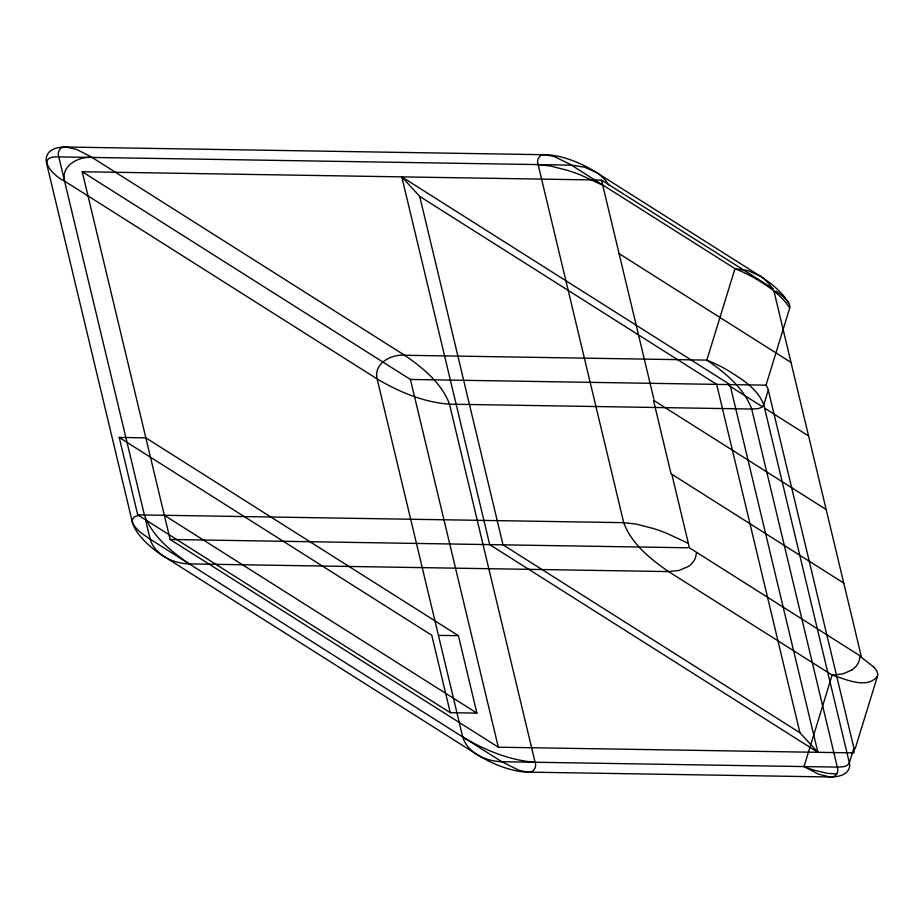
<?xml version="1.0" encoding="UTF-8"?>
<svg xmlns="http://www.w3.org/2000/svg" width="924" height="924" viewBox="0 0 924 924"><rect width="100%" height="100%" fill="white"/><g stroke="black" fill="none" stroke-linecap="round" stroke-linejoin="round"><path stroke-width="1.39" d="M696.557 552.76L695.298 558.35L693.231 561.896A98.706 41.869 28.4 0 1 688.322 566.47L679.105 570.443L668.572 571.586L189.235 563.894C173.389 563.455 155.07 555.393 150.162 539.166L145.53 519.808M768.248 390.009A24.856 10.545 28.4 0 0 766.031 385.169L789.72 308.004A19.115 8.108 28.4 0 0 788.646 302.91L786.405 299.48M534.315 762.242L501.801 761.722C486.001 761.284 467.729 753.222 462.728 736.994L377.131 378.921C373.365 363.409 391.383 354.019 404.631 355.255L706.837 360.117L711.457 362.046A70.905 30.076 28.4 0 1 726.079 369.323C740.551 378.297 757.38 388.034 763.778 404.724L849.364 762.785A37.907 16.078 28.4 0 1 849.329 767.821L848.567 769.588A57.23 24.278 28.4 0 1 829.937 776.969L818.514 774.197L804.007 766.574L832.131 675.109L842.665 673.966L851.882 669.992M855.174 748.729L877.627 675.756A19.739 8.374 28.4 0 0 873.954 667.255M877.488 676.253C866.781 689.697 845.541 679.036 832.131 675.109L668.572 571.586C650.438 559.078 631.554 543.947 623.712 522.661L538.126 164.599C536.255 159.944 539.385 154.158 544.779 154.735M831.923 776.865C836.832 776.738 838.819 771.182 837.294 767.105L751.697 409.032C743.866 387.757 724.97 372.626 706.837 360.117L734.973 268.653L569.669 164.056L554.111 156.479L545.472 154.735L66.135 147.031A57.23 24.278 28.4 0 0 46.685 163.756L132.282 521.829C135.343 529.856 143.451 534.465 150.162 539.166L501.801 761.722L519.092 770.373L527.731 772.118L829.937 776.969M139.085 515.269L134.384 516.782L132.144 520.039A19.288 8.177 28.4 0 0 132.282 521.829A57.23 24.278 28.4 0 0 163.998 556.421L476.565 754.25A57.23 24.278 28.4 0 0 527.731 772.118C533.333 773.065 537.144 767.232 535.088 762.254L449.491 404.181C441.66 382.906 422.765 367.764 404.631 355.255L90.333 156.352L76.415 149.365L66.135 147.031M65.442 147.031C60.048 146.454 56.918 152.252 58.778 156.895L127.027 442.388M836.728 774.012L827.5 773.342L814.795 770.373A67.025 28.436 28.4 0 1 804.007 766.574M88.854 157.38L58.778 156.895C34.176 155.625 54.181 176.819 64.564 181.092L377.131 378.921C399.156 391.961 423.735 402.31 449.491 404.181L751.697 409.032C755.809 408.893 761.757 409.147 763.778 404.724L768.294 390.02L853.891 748.094L849.364 762.785C847.354 767.209 841.406 766.966 837.294 767.105L535.088 762.254C509.332 760.383 484.753 750.022 462.728 736.994M853.938 748.105A41.314 17.533 28.4 0 1 853.845 752.887L498.325 747.204L170.132 539.477L82.224 171.737L600.15 180.053L601.547 180.815M82.224 171.737L410.418 379.452L765.984 385.169M119.208 437.433L145.842 437.861L458.408 635.689L476.911 713.12L450.288 712.693L137.722 514.864L119.208 437.433L431.774 635.262L450.288 712.693M137.722 514.864L623.712 522.661L636.289 524.116L652.933 528.378A98.764 41.892 28.4 0 1 666.597 533.229L687.583 542.977M170.132 539.477L489.316 544.606M489.697 544.617L817.89 752.332L729.983 384.58L401.778 176.865L489.697 544.617L688.057 547.793M439.096 635.389L458.408 635.689M538.126 164.599L550.704 166.043L567.336 170.305A98.764 41.892 28.4 0 1 581.011 175.156L601.998 184.904M773.423 288.877L601.512 180.076L653.938 399.422M619.092 253.626L791.002 362.427M728.874 385.527L762.381 406.733M764.633 408.154L808.581 435.978M401.778 176.865L419.727 196.431L716.666 384.372L799.941 732.767L817.89 752.332M654.25 400.727L826.16 509.528M843.751 583.079L671.84 474.266L689.419 547.817L861.33 656.629L773.942 291.048M799.941 732.767L503.002 544.825L419.727 196.431M164.345 515.292L476.911 713.12M189.235 563.894C171.102 551.374 152.206 536.243 144.375 514.968L127.073 442.573M785.134 298.51L785.735 299.145A22.361 9.483 28.4 0 1 788.646 302.91M873.977 667.255L860.129 656.283L858.858 661.873L856.802 665.419A98.706 41.869 28.4 0 1 851.882 669.992M789.72 308.004C781.589 295.16 768.549 286.44 755.751 278.748A70.825 30.042 28.4 0 0 738.946 270.305L734.973 268.653L748.151 270.697L760.209 276.114A19.439 8.247 28.4 0 1 763.998 278.829L768.791 283.472L772.221 288.531M608.65 185.008L605.232 179.949L600.438 175.306A19.439 8.247 28.4 0 0 596.638 172.592L584.592 167.175L571.413 165.13L92.065 157.427C78.817 156.191 60.788 165.581 64.564 181.092M653.557 400.6L671.101 474.012M410.418 379.452L498.325 747.204M776.033 291.106A34.465 14.622 28.4 0 1 785.204 298.51M545.472 154.735A57.23 24.278 28.4 0 1 596.638 172.592L760.209 276.114A57.23 24.278 28.4 0 1 785.077 297.69"/></g></svg>
